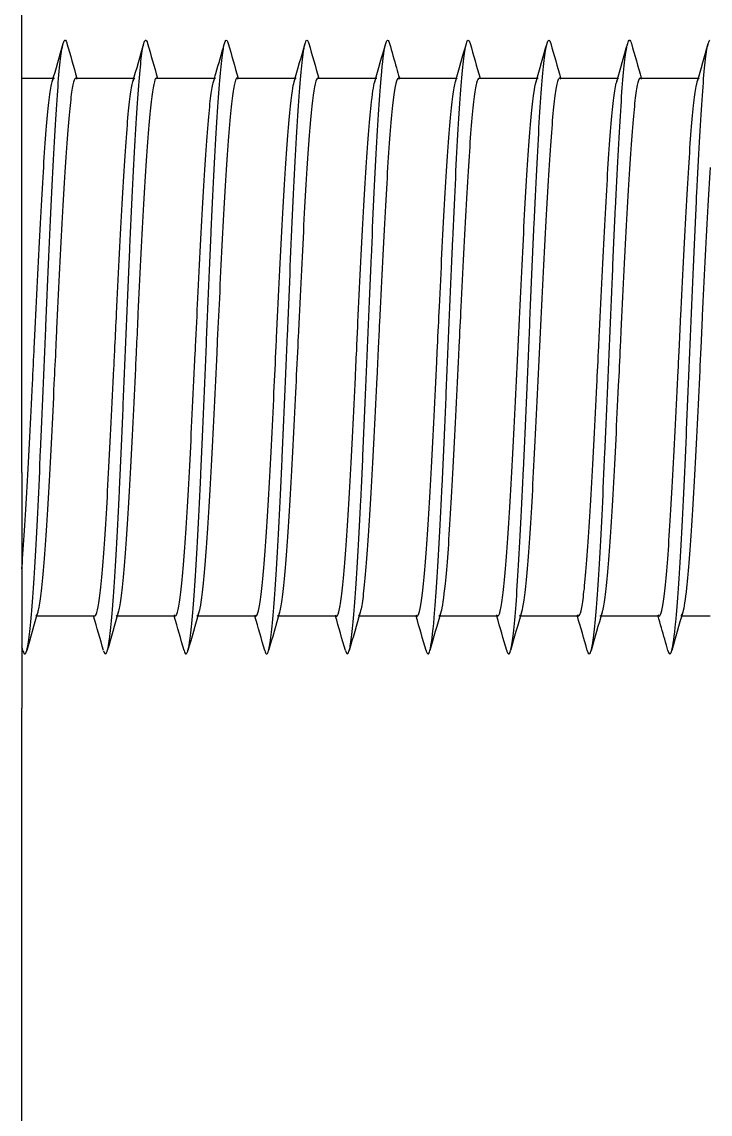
# Model space of a CAD drawing. Header units: millimetres. Extents: x 181 to 381, y 0 to 208.
# Drawn here: x 205.055 to 207.12, y 179.691 to 182.964 of the extents above; entities that cross this region are included whole.
import ezdxf

# ---------------------------------------------------------------- set-up
doc = ezdxf.new("R2010")
doc.units = ezdxf.units.MM
doc.layers.add('Make2D$可见线$曲线', color=7, linetype='Continuous', true_color=0x000000)

msp = doc.modelspace()

# ---------------------------------------------------------------- linework, layer by layer
at = {"layer": 'Make2D$可见线$曲线', "color": 18, "lineweight": -3, "true_color": 0x000000}
for points, degree in [([(205.0553, 181.6142), (205.0553, 183.0906), (205.0553, 184.5671)], 2), ([(205.1465, 182.7849), (205.1575, 182.8231), (205.1685, 182.8615), (205.1795, 182.8998)], 3), ([(205.1906, 182.8998), (205.2005, 182.8651), (205.2104, 182.8305), (205.2204, 182.7959)], 3), ([(205.3883, 182.7849), (205.3993, 182.8232), (205.4103, 182.8615), (205.4213, 182.8998)], 3), ([(205.4324, 182.8998), (205.4423, 182.8654), (205.4522, 182.8307), (205.4622, 182.7959)], 3), ([(205.6742, 182.8998), (205.6841, 182.8652), (205.694, 182.8306), (205.704, 182.796)], 3), ([(205.8719, 182.7848), (205.8829, 182.8231), (205.8939, 182.8614), (205.9049, 182.8998)], 3), ([(205.916, 182.8998), (205.9259, 182.8652), (205.9359, 182.8305), (205.9458, 182.7959)], 3), ([(206.1138, 182.7849), (206.1248, 182.8232), (206.1358, 182.8615), (206.1467, 182.8998)], 3), ([(206.3556, 182.7848), (206.3666, 182.8231), (206.3775, 182.8614), (206.3885, 182.8997)], 3), ([(206.3885, 182.8997), (206.3922, 182.9127), (206.3959, 182.9127), (206.3997, 182.8997)], 3), ([(206.3997, 182.8997), (206.4096, 182.8651), (206.4195, 182.8305), (206.4294, 182.7959)], 3), ([(206.5974, 182.7848), (206.6084, 182.8231), (206.6194, 182.8614), (206.6303, 182.8997)], 3), ([(206.6415, 182.8998), (206.6514, 182.8652), (206.6613, 182.8305), (206.6712, 182.7959)], 3), ([(206.8392, 182.7848), (206.8502, 182.8231), (206.8612, 182.8614), (206.8722, 182.8998)], 3), ([(206.8833, 182.8998), (206.8932, 182.8651), (206.9031, 182.8305), (206.9131, 182.7959)], 3), ([(207.081, 182.7848), (207.092, 182.8231), (207.103, 182.8614), (207.114, 182.8998)], 3), ([(207.114, 182.8998), (207.1155, 182.9053), (207.1171, 182.9085), (207.1187, 182.9093)], 3), ([(205.0554, 182.7959), (205.1041, 182.7959), (205.1528, 182.7959)], 2), ([(205.2172, 182.7959), (205.3045, 182.7959), (205.3919, 182.7959)], 2), ([(205.2208, 182.7924), (205.2196, 182.7947), (205.2184, 182.7959), (205.2173, 182.7959)], 3), ([(205.3883, 182.7849), (205.3902, 182.7916), (205.3922, 182.7953), (205.3941, 182.7958)], 3), ([(205.459, 182.7959), (205.5473, 182.7959), (205.6356, 182.7959)], 2), ([(205.4626, 182.7924), (205.4614, 182.7947), (205.4603, 182.7959), (205.4591, 182.7959)], 3), ([(205.6303, 182.7855), (205.6324, 182.7924), (205.6344, 182.7959), (205.6365, 182.7959)], 3), ([(205.7008, 182.7959), (205.7894, 182.7959), (205.8779, 182.7959)], 2), ([(205.9426, 182.7959), (206.0314, 182.7959), (206.1201, 182.7959)], 2), ([(206.188, 182.7924), (206.1869, 182.7947), (206.1857, 182.7959), (206.1845, 182.7959)], 3), ([(206.1845, 182.7959), (206.2718, 182.7959), (206.3592, 182.7959)], 2), ([(206.3556, 182.7848), (206.3574, 182.7911), (206.3592, 182.7948), (206.361, 182.7957)], 3), ([(206.4263, 182.7959), (206.515, 182.7959), (206.6037, 182.7959)], 2), ([(206.6681, 182.7959), (206.7552, 182.7959), (206.8424, 182.7959)], 2), ([(206.9099, 182.7959), (206.9981, 182.7959), (207.0864, 182.7959)], 2), ([(206.9135, 182.7924), (206.9123, 182.7947), (206.9111, 182.7959), (206.91, 182.7959)], 3), ([(207.081, 182.7848), (207.0828, 182.7912), (207.0847, 182.7949), (207.0865, 182.7957)], 3), ([(205.1028, 181.1952), (205.0918, 181.1569), (205.0808, 181.1186), (205.0698, 181.0802)], 3), ([(205.2737, 181.1838), (205.1854, 181.1838), (205.097, 181.1838)], 2), ([(205.1027, 181.1947), (205.1008, 181.1885), (205.099, 181.185), (205.0972, 181.1841)], 3), ([(205.3002, 181.0802), (205.2903, 181.1148), (205.2804, 181.1493), (205.2705, 181.1838)], 3), ([(205.3446, 181.1952), (205.3336, 181.1569), (205.3226, 181.1186), (205.3116, 181.0803)], 3), ([(205.5156, 181.1838), (205.4268, 181.1838), (205.3381, 181.1838)], 2), ([(205.542, 181.0803), (205.5321, 181.1148), (205.5222, 181.1493), (205.5123, 181.1838)], 3), ([(205.5864, 181.1952), (205.5754, 181.1569), (205.5644, 181.1186), (205.5535, 181.0803)], 3), ([(205.7574, 181.1838), (205.6686, 181.1838), (205.5799, 181.1838)], 2), ([(205.7839, 181.0802), (205.774, 181.1148), (205.7641, 181.1493), (205.7541, 181.1838)], 3), ([(205.8282, 181.1951), (205.8171, 181.1563), (205.8061, 181.118), (205.7953, 181.0802)], 3), ([(205.9992, 181.1838), (205.9105, 181.1838), (205.8217, 181.1838)], 2), ([(205.8282, 181.1951), (205.8261, 181.1877), (205.824, 181.1839), (205.8218, 181.1838)], 3), ([(205.9955, 181.1875), (205.9967, 181.185), (205.998, 181.1838), (205.9992, 181.1838)], 3), ([(206.0256, 181.0803), (206.0156, 181.1151), (206.0058, 181.1496), (205.9959, 181.1838)], 3), ([(206.0701, 181.1953), (206.0591, 181.157), (206.0481, 181.1187), (206.0371, 181.0804)], 3), ([(206.0699, 181.1947), (206.0681, 181.1885), (206.0663, 181.185), (206.0645, 181.1841)], 3), ([(206.241, 181.1838), (206.1529, 181.1838), (206.0648, 181.1838)], 2), ([(206.2374, 181.1874), (206.2386, 181.185), (206.2398, 181.1838), (206.241, 181.1838)], 3), ([(206.2675, 181.0803), (206.2576, 181.1148), (206.2477, 181.1493), (206.2378, 181.1838)], 3), ([(206.3118, 181.1951), (206.3008, 181.1568), (206.2899, 181.1185), (206.2789, 181.0802)], 3), ([(206.4828, 181.1838), (206.3941, 181.1838), (206.3054, 181.1838)], 2), ([(206.5093, 181.0802), (206.4994, 181.1147), (206.4895, 181.1493), (206.4796, 181.1838)], 3), ([(206.5537, 181.1952), (206.5427, 181.1569), (206.5317, 181.1186), (206.5207, 181.0803)], 3), ([(206.7246, 181.1838), (206.6364, 181.1838), (206.5482, 181.1838)], 2), ([(206.721, 181.1874), (206.7222, 181.185), (206.7234, 181.1838), (206.7246, 181.1838)], 3), ([(206.7511, 181.0804), (206.7412, 181.1149), (206.7313, 181.1494), (206.7214, 181.1838)], 3), ([(206.7955, 181.1953), (206.7845, 181.157), (206.7735, 181.1187), (206.7626, 181.0803)], 3), ([(206.9664, 181.1838), (206.8777, 181.1838), (206.789, 181.1838)], 2), ([(206.7954, 181.1948), (206.7933, 181.1876), (206.7912, 181.1839), (206.7891, 181.1838)], 3), ([(206.9628, 181.1874), (206.964, 181.185), (206.9652, 181.1838), (206.9664, 181.1838)], 3), ([(207.0374, 181.1954), (207.0263, 181.157), (207.0153, 181.1186), (207.0043, 181.0802)], 3), ([(207.1196, 181.1838), (207.0759, 181.1838), (207.0321, 181.1838)], 2), ([(205.0584, 181.0803), (205.0573, 181.0839), (205.0563, 181.0876), (205.0553, 181.0912)], 3), ([(206.0256, 181.0803), (206.0295, 181.0669), (206.0333, 181.067), (206.0371, 181.0804)], 3), ([(206.7511, 181.0804), (206.7549, 181.067), (206.7587, 181.067), (206.7626, 181.0803)], 3), ([(205.0553, 159.5443), (205.0553, 170.226), (205.0553, 180.9077)], 2)]:
    msp.add_open_spline(points, degree=degree, dxfattribs=at)
for points, knots in [([(205.0698, 181.0802), (205.0706, 181.0829), (205.074, 181.0971), (205.08, 181.141), (205.088, 181.234), (205.0985, 181.3999), (205.1091, 181.619), (205.1196, 181.8635), (205.1301, 182.116), (205.1405, 182.3623), (205.151, 182.5734), (205.1588, 182.7071), (205.1667, 182.8113), (205.1735, 182.8725), (205.1778, 182.894), (205.1795, 182.8998)], [39.459895, 39.459895, 39.459895, 39.459895, 39.519146, 39.723908, 39.928669, 40.133432, 40.542958, 40.747719, 40.952481, 41.362007, 41.566769, 41.771531, 41.976293, 42.181057, 42.31158, 42.31158, 42.31158, 42.31158]), ([(205.1795, 182.8998), (205.1804, 182.9031), (205.184, 182.9124), (205.1877, 182.9095), (205.1904, 182.9003), (205.1906, 182.8998)], [42.3115798, 42.3115798, 42.3115798, 42.3115798, 42.3858195, 42.5905812, 42.6027796, 42.6027796, 42.6027796, 42.6027796]), ([(205.3116, 181.0803), (205.3132, 181.0855), (205.3173, 181.1057), (205.3241, 181.1636), (205.332, 181.2658), (205.3399, 181.3982), (205.3478, 181.5555), (205.3557, 181.7307), (205.3636, 181.9161), (205.3715, 182.1053), (205.382, 182.3514), (205.3924, 182.5715), (205.4029, 182.7396), (205.4107, 182.8343), (205.4168, 182.8812), (205.4203, 182.8966), (205.4213, 182.8998)], [45.750182, 45.750182, 45.750182, 45.750182, 45.86678, 46.071543, 46.276305, 46.481066, 46.685829, 46.890592, 47.095355, 47.300117, 47.504878, 47.914405, 48.119167, 48.323928, 48.528691, 48.60163, 48.60163, 48.60163, 48.60163]), ([(205.4213, 182.8998), (205.4229, 182.9056), (205.4266, 182.9128), (205.4304, 182.9069), (205.4324, 182.8998)], [48.6016302, 48.6016302, 48.6016302, 48.6016302, 48.7334539, 48.8934515, 48.8934515, 48.8934515, 48.8934515]), ([(205.5535, 181.0803), (205.5557, 181.0881), (205.5606, 181.1151), (205.5681, 181.1891), (205.576, 181.2999), (205.5839, 181.4399), (205.5918, 181.6027), (205.5997, 181.7819), (205.6076, 181.9697), (205.6155, 182.1575), (205.6233, 182.3392), (205.6338, 182.5622), (205.6442, 182.7411), (205.6547, 182.8547), (205.6601, 182.8888), (205.6629, 182.8991), (205.6631, 182.8997)], [52.040698, 52.040698, 52.040698, 52.040698, 52.214414, 52.419177, 52.62394, 52.828702, 53.033464, 53.238226, 53.44299, 53.647752, 53.852514, 54.057276, 54.466802, 54.671564, 54.876325, 54.891683, 54.891683, 54.891683, 54.891683]), ([(205.6301, 182.7848), (205.6325, 182.7932), (205.6349, 182.8016), (205.6374, 182.8101), (205.6455, 182.8384), (205.6541, 182.8682), (205.6631, 182.8997)], [0.1207672, 0.1207672, 0.1207672, 0.1207672, 0.1462755, 0.1462755, 0.1462755, 0.2395705, 0.2395705, 0.2395705, 0.2395705]), ([(205.6631, 182.8997), (205.6655, 182.9082), (205.6692, 182.9128), (205.6729, 182.9043), (205.6742, 182.8998)], [54.8916827, 54.8916827, 54.8916827, 54.8916827, 55.0810877, 55.1834694, 55.1834694, 55.1834694, 55.1834694]), ([(205.7953, 181.0802), (205.7956, 181.0814), (205.7986, 181.0928), (205.8042, 181.1294), (205.8121, 181.2168), (205.8201, 181.3367), (205.828, 181.4833), (205.8359, 181.6515), (205.8438, 181.8337), (205.8543, 182.0854), (205.8647, 182.3343), (205.8752, 182.5492), (205.8857, 182.734), (205.8955, 182.853), (205.9028, 182.8925), (205.9049, 182.8998)], [58.330433, 58.330433, 58.330433, 58.330433, 58.357288, 58.562049, 58.766811, 58.971574, 59.176337, 59.381099, 59.585861, 59.790623, 60.200149, 60.404911, 60.609673, 61.019199, 61.182049, 61.182049, 61.182049, 61.182049]), ([(205.9049, 182.8998), (205.9054, 182.9016), (205.9086, 182.911), (205.9123, 182.9112), (205.9154, 182.9018), (205.916, 182.8998)], [61.1820492, 61.1820492, 61.1820492, 61.1820492, 61.2239612, 61.4287227, 61.4735242, 61.4735242, 61.4735242, 61.4735242]), ([(206.0371, 181.0804), (206.0382, 181.0841), (206.0419, 181.1007), (206.0483, 181.1504), (206.0562, 181.2474), (206.0641, 181.3751), (206.072, 181.5289), (206.0799, 181.7012), (206.0878, 181.8861), (206.0956, 182.0752), (206.1061, 182.3228), (206.1166, 182.5475), (206.127, 182.7211), (206.1362, 182.8389), (206.1428, 182.886), (206.1467, 182.8998)], [64.621842, 64.621842, 64.621842, 64.621842, 64.704922, 64.909685, 65.114446, 65.319208, 65.523971, 65.728735, 65.933497, 66.138258, 66.343021, 66.752547, 66.957308, 67.16207, 67.472886, 67.472886, 67.472886, 67.472886]), ([(206.1467, 182.8998), (206.148, 182.9042), (206.1517, 182.9128), (206.1554, 182.9083), (206.1578, 182.8998)], [67.4728856, 67.4728856, 67.4728856, 67.4728856, 67.5715963, 67.7639447, 67.7639447, 67.7639447, 67.7639447]), ([(206.1578, 182.8998), (206.1648, 182.8756), (206.1718, 182.8511), (206.1789, 182.8262), (206.1818, 182.8162), (206.1847, 182.8062), (206.1875, 182.7962)], [0, 0, 0, 0, 0.0765056, 0.0765056, 0.0765056, 0.1079249, 0.1079249, 0.1079249, 0.1079249]), ([(206.2789, 181.0802), (206.2834, 181.0958), (206.2905, 181.1497), (206.3002, 181.2801), (206.3081, 181.4159), (206.316, 181.5753), (206.3239, 181.7525), (206.3318, 181.9388), (206.3397, 182.1278), (206.3475, 182.311), (206.358, 182.5375), (206.3684, 182.7226), (206.3789, 182.8433), (206.3847, 182.8845), (206.3879, 182.8976), (206.3885, 182.8997)], [70.910631, 70.910631, 70.910631, 70.910631, 71.25732, 71.462082, 71.666844, 71.871606, 72.076369, 72.281132, 72.485894, 72.690655, 72.895418, 73.304944, 73.509705, 73.714467, 73.762297, 73.762297, 73.762297, 73.762297]), ([(206.5207, 181.0803), (206.5233, 181.0892), (206.5311, 181.1347), (206.5416, 181.2679), (206.5521, 181.4583), (206.5601, 181.6236), (206.5679, 181.8037), (206.5758, 181.9923), (206.5837, 182.1799), (206.5915, 182.3602), (206.5994, 182.5248), (206.6098, 182.7149), (206.6202, 182.8464), (206.6278, 182.891), (206.6303, 182.8997)], [77.201657, 77.201657, 77.201657, 77.201657, 77.400191, 77.809717, 78.014479, 78.219241, 78.424003, 78.628766, 78.833529, 79.038291, 79.243053, 79.447815, 79.857341, 80.052914, 80.052914, 80.052914, 80.052914]), ([(206.6303, 182.8997), (206.6304, 182.9001), (206.6332, 182.9094), (206.6369, 182.9125), (206.6405, 182.9033), (206.6415, 182.8998)], [80.0529145, 80.0529145, 80.0529145, 80.0529145, 80.0621027, 80.2668645, 80.3440886, 80.3440886, 80.3440886, 80.3440886]), ([(206.7626, 181.0803), (206.7632, 181.0826), (206.7665, 181.0961), (206.7724, 181.1381), (206.783, 181.26), (206.7936, 181.4461), (206.8041, 181.6727), (206.812, 181.8562), (206.8198, 182.0449), (206.8277, 182.2319), (206.8355, 182.408), (206.8434, 182.5672), (206.8512, 182.7022), (206.8591, 182.8078), (206.866, 182.8712), (206.8704, 182.8936), (206.8722, 182.8998)], [83.492538, 83.492538, 83.492538, 83.492538, 83.543065, 83.747826, 83.952588, 84.362114, 84.566877, 84.771638, 84.9764, 85.181163, 85.385926, 85.590688, 85.79545, 86.000212, 86.204976, 86.343467, 86.343467, 86.343467, 86.343467]), ([(206.8722, 182.8998), (206.873, 182.9027), (206.8764, 182.912), (206.8802, 182.91), (206.883, 182.9007), (206.8833, 182.8998)], [86.3434673, 86.3434673, 86.3434673, 86.3434673, 86.4097383, 86.6144999, 86.6352423, 86.6352423, 86.6352423, 86.6352423]), ([(207.0043, 181.0802), (207.0084, 181.0943), (207.0151, 181.1424), (207.0244, 181.2612), (207.0349, 181.436), (207.0455, 181.6614), (207.056, 181.9086), (207.0639, 182.0979), (207.0717, 182.2822), (207.0796, 182.455), (207.0874, 182.6076), (207.0952, 182.735), (207.103, 182.8311), (207.1093, 182.88), (207.1129, 182.8962), (207.114, 182.8998)], [89.781508, 89.781508, 89.781508, 89.781508, 90.095462, 90.300224, 90.504985, 90.914511, 91.119274, 91.324035, 91.528797, 91.73356, 91.938324, 92.143086, 92.347847, 92.55261, 92.633416, 92.633416, 92.633416, 92.633416]), ([(205.0553, 181.3257), (205.0554, 181.3278), (205.0556, 181.3298), (205.0558, 181.3319), (205.0584, 181.3637), (205.061, 181.4), (205.0637, 181.4403), (205.069, 181.521), (205.0742, 181.6163), (205.0795, 181.7202), (205.0821, 181.772), (205.0847, 181.8255), (205.0874, 181.88), (205.0892, 181.917), (205.0909, 181.9544), (205.0927, 181.9918), (205.0936, 182.0095), (205.0944, 182.0271), (205.0952, 182.0447), (205.1005, 182.1547), (205.1057, 182.262), (205.111, 182.36), (205.1136, 182.4088), (205.1162, 182.455), (205.1188, 182.4977), (205.1214, 182.5404), (205.124, 182.5794), (205.1266, 182.6142), (205.1293, 182.649), (205.1319, 182.6794), (205.1345, 182.7048), (205.1371, 182.7301), (205.1397, 182.7505), (205.1423, 182.7654), (205.1437, 182.7735), (205.1451, 182.78), (205.1465, 182.7849)], [3.756249, 3.756249, 3.756249, 3.756249, 3.769832, 3.769832, 3.769832, 3.975069, 3.975069, 3.975069, 4.387534, 4.387534, 4.387534, 4.592452, 4.592452, 4.592452, 4.731925, 4.731925, 4.731925, 4.797589, 4.797589, 4.797589, 5.209932, 5.209932, 5.209932, 5.415106, 5.415106, 5.415106, 5.620113, 5.620113, 5.620113, 5.825303, 5.825303, 5.825303, 6.030122, 6.030122, 6.030122, 6.140461, 6.140461, 6.140461, 6.140461]), ([(205.2172, 182.7959), (205.2163, 182.7959), (205.2154, 182.7952), (205.2145, 182.7939), (205.2119, 182.79), (205.2093, 182.7804), (205.2066, 182.7654), (205.204, 182.7505), (205.2014, 182.7301), (205.1988, 182.7048), (205.1962, 182.6794), (205.1936, 182.649), (205.191, 182.6142), (205.1884, 182.5794), (205.1858, 182.5404), (205.1832, 182.4977), (205.1805, 182.455), (205.1779, 182.4088), (205.1753, 182.36), (205.1701, 182.262), (205.1649, 182.1547), (205.1596, 182.0447), (205.1588, 182.0271), (205.1579, 182.0095), (205.1571, 181.9918), (205.1553, 181.9544), (205.1535, 181.917), (205.1517, 181.88), (205.1491, 181.8255), (205.1465, 181.772), (205.1438, 181.7202), (205.1386, 181.6163), (205.1333, 181.521), (205.1281, 181.4403), (205.1254, 181.4), (205.1228, 181.3637), (205.1201, 181.3319), (205.1175, 181.3002), (205.1149, 181.2731), (205.1122, 181.2511), (205.1096, 181.2291), (205.1069, 181.2123), (205.1043, 181.201), (205.1038, 181.1989), (205.1033, 181.1969), (205.1028, 181.1952)], [0.002432, 0.002432, 0.002432, 0.002432, 0.073811, 0.073811, 0.073811, 0.279051, 0.279051, 0.279051, 0.48387, 0.48387, 0.48387, 0.689061, 0.689061, 0.689061, 0.894068, 0.894068, 0.894068, 1.099241, 1.099241, 1.099241, 1.511584, 1.511584, 1.511584, 1.577249, 1.577249, 1.577249, 1.716722, 1.716722, 1.716722, 1.921639, 1.921639, 1.921639, 2.334103, 2.334103, 2.334103, 2.539342, 2.539342, 2.539342, 2.744517, 2.744517, 2.744517, 2.949672, 2.949672, 2.949672, 2.988633, 2.988633, 2.988633, 2.988633]), ([(205.1465, 182.7849), (205.1477, 182.7891), (205.1489, 182.7921), (205.1501, 182.7939), (205.151, 182.7952), (205.1519, 182.7959), (205.1528, 182.7959)], [6.1404608, 6.1404608, 6.1404608, 6.1404608, 6.2353629, 6.2353629, 6.2353629, 6.3067418, 6.3067418, 6.3067418, 6.3067418]), ([(205.2738, 181.1838), (205.2746, 181.1839), (205.2753, 181.1843), (205.276, 181.1853), (205.2787, 181.1885), (205.2813, 181.1974), (205.284, 181.2118), (205.2866, 181.2262), (205.2892, 181.2459), (205.2919, 181.2707), (205.2945, 181.2955), (205.2972, 181.3253), (205.2998, 181.3596), (205.3024, 181.3939), (205.3051, 181.4326), (205.3077, 181.4749), (205.3104, 181.5172), (205.313, 181.5631), (205.3156, 181.6117), (205.3183, 181.6603), (205.3209, 181.7114), (205.3235, 181.7642), (205.3261, 181.8169), (205.3288, 181.8711), (205.3314, 181.9258), (205.3324, 181.9478), (205.3335, 181.9698), (205.3345, 181.9918), (205.3361, 182.0248), (205.3377, 182.0577), (205.3393, 182.0904), (205.3419, 182.145), (205.3445, 182.1988), (205.3471, 182.2509), (205.3524, 182.3553), (205.3576, 182.4512), (205.3628, 182.5327), (205.3654, 182.5734), (205.368, 182.6101), (205.3707, 182.6424), (205.3733, 182.6747), (205.3759, 182.7023), (205.3785, 182.7249), (205.3811, 182.7475), (205.3837, 182.7649), (205.3863, 182.7768), (205.387, 182.7798), (205.3876, 182.7825), (205.3883, 182.7849)], [3.154673, 3.154673, 3.154673, 3.154673, 3.211827, 3.211827, 3.211827, 3.417136, 3.417136, 3.417136, 3.622048, 3.622048, 3.622048, 3.827203, 3.827203, 3.827203, 4.032378, 4.032378, 4.032378, 4.23775, 4.23775, 4.23775, 4.442914, 4.442914, 4.442914, 4.647656, 4.647656, 4.647656, 4.729784, 4.729784, 4.729784, 4.852597, 4.852597, 4.852597, 5.057982, 5.057982, 5.057982, 5.470312, 5.470312, 5.470312, 5.675485, 5.675485, 5.675485, 5.880492, 5.880492, 5.880492, 6.085682, 6.085682, 6.085682, 6.138332, 6.138332, 6.138332, 6.138332]), ([(205.4585, 182.7958), (205.4559, 182.7951), (205.4533, 182.7887), (205.4507, 182.7768), (205.448, 182.7649), (205.4454, 182.7475), (205.4428, 182.7249), (205.4402, 182.7023), (205.4376, 182.6747), (205.435, 182.6424), (205.4324, 182.6101), (205.4298, 182.5734), (205.4272, 182.5327), (205.4219, 182.4512), (205.4167, 182.3553), (205.4115, 182.2509), (205.4089, 182.1988), (205.4062, 182.145), (205.4036, 182.0904), (205.402, 182.0577), (205.4005, 182.0248), (205.3989, 181.9918), (205.3978, 181.9698), (205.3968, 181.9478), (205.3957, 181.9258), (205.3931, 181.8711), (205.3905, 181.8169), (205.3879, 181.7642), (205.3852, 181.7114), (205.3826, 181.6603), (205.38, 181.6117), (205.3773, 181.5631), (205.3747, 181.5172), (205.3721, 181.4749), (205.3694, 181.4326), (205.3668, 181.3939), (205.3642, 181.3596), (205.3615, 181.3253), (205.3589, 181.2955), (205.3562, 181.2707), (205.3536, 181.2459), (205.351, 181.2262), (205.3483, 181.2118), (205.3471, 181.2051), (205.3458, 181.1995), (205.3446, 181.1952)], [0.01658, 0.01658, 0.01658, 0.01658, 0.221399, 0.221399, 0.221399, 0.42659, 0.42659, 0.42659, 0.631597, 0.631597, 0.631597, 0.836769, 0.836769, 0.836769, 1.249099, 1.249099, 1.249099, 1.454485, 1.454485, 1.454485, 1.577298, 1.577298, 1.577298, 1.659426, 1.659426, 1.659426, 1.864168, 1.864168, 1.864168, 2.069332, 2.069332, 2.069332, 2.274704, 2.274704, 2.274704, 2.479879, 2.479879, 2.479879, 2.685034, 2.685034, 2.685034, 2.889946, 2.889946, 2.889946, 2.986367, 2.986367, 2.986367, 2.986367]), ([(205.5157, 181.1838), (205.5171, 181.1839), (205.5186, 181.1857), (205.5201, 181.1893), (205.5227, 181.1957), (205.5254, 181.2077), (205.528, 181.2251), (205.5306, 181.2425), (205.5333, 181.2652), (205.5359, 181.2928), (205.5386, 181.3204), (205.5412, 181.3528), (205.5438, 181.3894), (205.5465, 181.4261), (205.5491, 181.4669), (205.5517, 181.5112), (205.5544, 181.5554), (205.557, 181.6029), (205.5596, 181.6529), (205.5623, 181.7029), (205.5649, 181.7552), (205.5675, 181.8089), (205.5702, 181.8625), (205.5728, 181.9172), (205.5754, 181.9722), (205.5757, 181.9787), (205.576, 181.9853), (205.5763, 181.9918), (205.5787, 182.0402), (205.581, 182.0884), (205.5833, 182.1359), (205.5859, 182.1901), (205.5885, 182.243), (205.5911, 182.294), (205.5937, 182.345), (205.5964, 182.3937), (205.599, 182.4394), (205.6042, 182.5309), (205.6094, 182.6089), (205.6146, 182.6684), (205.6173, 182.6981), (205.6199, 182.723), (205.6225, 182.7427), (205.625, 182.7618), (205.6276, 182.776), (205.6301, 182.7848)], [3.154561, 3.154561, 3.154561, 3.154561, 3.26919, 3.26919, 3.26919, 3.474222, 3.474222, 3.474222, 3.679531, 3.679531, 3.679531, 3.884443, 3.884443, 3.884443, 4.089598, 4.089598, 4.089598, 4.294773, 4.294773, 4.294773, 4.500145, 4.500145, 4.500145, 4.705309, 4.705309, 4.705309, 4.729705, 4.729705, 4.729705, 4.909939, 4.909939, 4.909939, 5.115138, 5.115138, 5.115138, 5.320522, 5.320522, 5.320522, 5.732853, 5.732853, 5.732853, 5.938025, 5.938025, 5.938025, 6.138124, 6.138124, 6.138124, 6.138124]), ([(205.7008, 182.7959), (205.6988, 182.7959), (205.6967, 182.7924), (205.6947, 182.7855), (205.6921, 182.7767), (205.6894, 182.7623), (205.6868, 182.7427), (205.6842, 182.723), (205.6816, 182.6981), (205.679, 182.6684), (205.6738, 182.6089), (205.6686, 182.5309), (205.6633, 182.4394), (205.6607, 182.3937), (205.6581, 182.345), (205.6555, 182.294), (205.6529, 182.243), (205.6502, 182.1901), (205.6476, 182.1359), (205.6453, 182.0884), (205.643, 182.0402), (205.6407, 181.9918), (205.6404, 181.9853), (205.6401, 181.9787), (205.6398, 181.9722), (205.6371, 181.9172), (205.6345, 181.8625), (205.6319, 181.8089), (205.6293, 181.7552), (205.6266, 181.7029), (205.624, 181.6529), (205.6214, 181.6029), (205.6187, 181.5554), (205.6161, 181.5112), (205.6135, 181.4669), (205.6108, 181.4261), (205.6082, 181.3894), (205.6056, 181.3528), (205.6029, 181.3204), (205.6003, 181.2928), (205.5976, 181.2652), (205.595, 181.2425), (205.5924, 181.2251), (205.5904, 181.2121), (205.5884, 181.2021), (205.5864, 181.1952)], [0.002433, 0.002433, 0.002433, 0.002433, 0.163963, 0.163963, 0.163963, 0.36897, 0.36897, 0.36897, 0.574142, 0.574142, 0.574142, 0.986472, 0.986472, 0.986472, 1.191858, 1.191858, 1.191858, 1.397056, 1.397056, 1.397056, 1.57729, 1.57729, 1.57729, 1.601686, 1.601686, 1.601686, 1.80685, 1.80685, 1.80685, 2.012222, 2.012222, 2.012222, 2.217397, 2.217397, 2.217397, 2.422552, 2.422552, 2.422552, 2.627464, 2.627464, 2.627464, 2.832773, 2.832773, 2.832773, 2.986389, 2.986389, 2.986389, 2.986389]), ([(205.7044, 182.7924), (205.7038, 182.7937), (205.7031, 182.7946), (205.7025, 182.7952), (205.702, 182.7956), (205.7014, 182.7959), (205.7009, 182.7959)], [6.21803427, 6.21803427, 6.21803427, 6.21803427, 6.26804965, 6.26804965, 6.26804965, 6.30910587, 6.30910587, 6.30910587, 6.30910587]), ([(205.7575, 181.1838), (205.7597, 181.1839), (205.7619, 181.188), (205.7641, 181.196), (205.7668, 181.2055), (205.7694, 181.2206), (205.772, 181.2409), (205.7747, 181.2613), (205.7773, 181.2868), (205.7799, 181.317), (205.7826, 181.3473), (205.7852, 181.3823), (205.7879, 181.4213), (205.7905, 181.4602), (205.7931, 181.5031), (205.7958, 181.5491), (205.7984, 181.5951), (205.801, 181.6441), (205.8037, 181.6953), (205.8063, 181.7465), (205.8089, 181.7997), (205.8115, 181.8539), (205.8137, 181.8995), (205.8159, 181.9456), (205.8182, 181.9918), (205.8186, 182.0006), (205.819, 182.0094), (205.8194, 182.0182), (205.8247, 182.1285), (205.8299, 182.2367), (205.8351, 182.3363), (205.8377, 182.3859), (205.8404, 182.433), (205.843, 182.4768), (205.8456, 182.5207), (205.8482, 182.561), (205.8508, 182.5973), (205.8561, 182.6698), (205.8613, 182.7244), (205.8665, 182.7579), (205.8683, 182.7695), (205.8701, 182.7785), (205.8719, 182.7848)], [3.154542, 3.154542, 3.154542, 3.154542, 3.326593, 3.326593, 3.326593, 3.531775, 3.531775, 3.531775, 3.736806, 3.736806, 3.736806, 3.942116, 3.942116, 3.942116, 4.147028, 4.147028, 4.147028, 4.352182, 4.352182, 4.352182, 4.557358, 4.557358, 4.557358, 4.729688, 4.729688, 4.729688, 4.762451, 4.762451, 4.762451, 5.174916, 5.174916, 5.174916, 5.379834, 5.379834, 5.379834, 5.585205, 5.585205, 5.585205, 5.997547, 5.997547, 5.997547, 6.140318, 6.140318, 6.140318, 6.140318]), ([(205.9426, 182.7959), (205.9413, 182.7959), (205.94, 182.7945), (205.9387, 182.7916), (205.9361, 182.7859), (205.9335, 182.7746), (205.9308, 182.7579), (205.9256, 182.7244), (205.9204, 182.6698), (205.9152, 182.5973), (205.9126, 182.561), (205.91, 182.5207), (205.9073, 182.4768), (205.9047, 182.433), (205.9021, 182.3859), (205.8995, 182.3363), (205.8942, 182.2367), (205.889, 182.1285), (205.8838, 182.0182), (205.8834, 182.0094), (205.8829, 182.0006), (205.8825, 181.9918), (205.8803, 181.9456), (205.8781, 181.8995), (205.8759, 181.8539), (205.8733, 181.7997), (205.8706, 181.7465), (205.868, 181.6953), (205.8654, 181.6441), (205.8627, 181.5951), (205.8601, 181.5491), (205.8575, 181.5031), (205.8549, 181.4602), (205.8522, 181.4213), (205.8496, 181.3823), (205.8469, 181.3473), (205.8443, 181.317), (205.8417, 181.2868), (205.839, 181.2613), (205.8364, 181.2409), (205.8337, 181.2206), (205.8311, 181.2055), (205.8285, 181.196)], [0.002432, 0.002432, 0.002432, 0.002432, 0.106384, 0.106384, 0.106384, 0.311558, 0.311558, 0.311558, 0.723901, 0.723901, 0.723901, 0.929272, 0.929272, 0.929272, 1.134189, 1.134189, 1.134189, 1.546653, 1.546653, 1.546653, 1.579417, 1.579417, 1.579417, 1.751748, 1.751748, 1.751748, 1.956923, 1.956923, 1.956923, 2.162078, 2.162078, 2.162078, 2.36699, 2.36699, 2.36699, 2.572299, 2.572299, 2.572299, 2.777331, 2.777331, 2.777331, 2.982513, 2.982513, 2.982513, 2.982513]), ([(205.8719, 182.7848), (205.8727, 182.7876), (205.8735, 182.7899), (205.8743, 182.7916), (205.8756, 182.7945), (205.877, 182.7959), (205.8783, 182.7959)], [6.1403175, 6.1403175, 6.1403175, 6.1403175, 6.2027213, 6.2027213, 6.2027213, 6.3066732, 6.3066732, 6.3066732, 6.3066732]), ([(205.9993, 181.1838), (206.0023, 181.184), (206.0052, 181.1912), (206.0081, 181.2053), (206.0108, 181.2179), (206.0134, 181.236), (206.0161, 181.2592), (206.0187, 181.2824), (206.0213, 181.3107), (206.024, 181.3436), (206.0266, 181.3764), (206.0292, 181.4137), (206.0319, 181.4548), (206.0345, 181.496), (206.0372, 181.5408), (206.0398, 181.5885), (206.0424, 181.6362), (206.045, 181.6865), (206.0477, 181.7387), (206.0503, 181.791), (206.0529, 181.8449), (206.0556, 181.8996), (206.057, 181.9302), (206.0585, 181.961), (206.06, 181.9918), (206.0611, 182.016), (206.0623, 182.0401), (206.0634, 182.0642), (206.0661, 182.119), (206.0687, 182.1731), (206.0713, 182.2257), (206.0766, 182.3312), (206.0818, 182.429), (206.087, 182.5129), (206.0896, 182.5547), (206.0922, 182.5928), (206.0948, 182.6265), (206.0975, 182.6602), (206.1001, 182.6895), (206.1027, 182.7137), (206.1064, 182.7481), (206.1101, 182.7721), (206.1138, 182.7849)], [3.152416, 3.152416, 3.152416, 3.152416, 3.382276, 3.382276, 3.382276, 3.587208, 3.587208, 3.587208, 3.79239, 3.79239, 3.79239, 3.997422, 3.997422, 3.997422, 4.202731, 4.202731, 4.202731, 4.407643, 4.407643, 4.407643, 4.612798, 4.612798, 4.612798, 4.727701, 4.727701, 4.727701, 4.81771, 4.81771, 4.81771, 5.022947, 5.022947, 5.022947, 5.435412, 5.435412, 5.435412, 5.64033, 5.64033, 5.64033, 5.8457, 5.8457, 5.8457, 6.13826, 6.13826, 6.13826, 6.13826]), ([(206.1845, 182.7959), (206.1839, 182.7959), (206.1833, 182.7956), (206.1827, 182.7951), (206.1774, 182.7899), (206.1723, 182.7622), (206.167, 182.7137), (206.1644, 182.6895), (206.1618, 182.6602), (206.1592, 182.6265), (206.1566, 182.5928), (206.154, 182.5547), (206.1514, 182.5129), (206.1461, 182.429), (206.1409, 182.3312), (206.1357, 182.2257), (206.133, 182.1731), (206.1304, 182.119), (206.1278, 182.0642), (206.1266, 182.0401), (206.1255, 182.016), (206.1243, 181.9918), (206.1229, 181.961), (206.1214, 181.9302), (206.1199, 181.8996), (206.1173, 181.8449), (206.1147, 181.791), (206.112, 181.7387), (206.1094, 181.6865), (206.1068, 181.6362), (206.1042, 181.5885), (206.1015, 181.5408), (206.0989, 181.496), (206.0962, 181.4548), (206.0936, 181.4137), (206.091, 181.3764), (206.0883, 181.3436), (206.0857, 181.3107), (206.0831, 181.2824), (206.0804, 181.2592), (206.0778, 181.236), (206.0752, 181.2179), (206.0725, 181.2053), (206.0717, 181.2015), (206.0709, 181.1981), (206.0701, 181.1953)], [0.002432, 0.002432, 0.002432, 0.002432, 0.049059, 0.049059, 0.049059, 0.461402, 0.461402, 0.461402, 0.666773, 0.666773, 0.666773, 0.87169, 0.87169, 0.87169, 1.284154, 1.284154, 1.284154, 1.489393, 1.489393, 1.489393, 1.579402, 1.579402, 1.579402, 1.694305, 1.694305, 1.694305, 1.899459, 1.899459, 1.899459, 2.104371, 2.104371, 2.104371, 2.309681, 2.309681, 2.309681, 2.514712, 2.514712, 2.514712, 2.719894, 2.719894, 2.719894, 2.924825, 2.924825, 2.924825, 2.987652, 2.987652, 2.987652, 2.987652]), ([(206.1141, 182.7861), (206.1155, 182.7907), (206.1169, 182.7937), (206.1183, 182.7951), (206.1189, 182.7956), (206.1195, 182.7959), (206.1201, 182.7959)], [6.147588, 6.147588, 6.147588, 6.147588, 6.2580433, 6.2580433, 6.2580433, 6.3046702, 6.3046702, 6.3046702, 6.3046702]), ([(206.2411, 181.1838), (206.2421, 181.1839), (206.2432, 181.1848), (206.2443, 181.1867), (206.2496, 181.196), (206.2548, 181.2277), (206.2601, 181.2799), (206.2627, 181.306), (206.2654, 181.3369), (206.268, 181.3722), (206.2707, 181.4075), (206.2733, 181.4471), (206.2759, 181.4903), (206.2785, 181.5334), (206.2812, 181.5799), (206.2838, 181.6291), (206.2865, 181.6783), (206.2891, 181.7299), (206.2917, 181.7831), (206.2943, 181.8363), (206.297, 181.8907), (206.2996, 181.9455), (206.3003, 181.9609), (206.3011, 181.9764), (206.3018, 181.9918), (206.3037, 182.0314), (206.3056, 182.0708), (206.3075, 182.1099), (206.3101, 182.1643), (206.3127, 182.2178), (206.3153, 182.2694), (206.3179, 182.321), (206.3205, 182.3705), (206.3232, 182.4172), (206.3284, 182.5107), (206.3336, 182.5913), (206.3388, 182.6538), (206.3414, 182.685), (206.3441, 182.7114), (206.3467, 182.7327), (206.3493, 182.7541), (206.3519, 182.7702), (206.3545, 182.7808), (206.3548, 182.7823), (206.3552, 182.7836), (206.3556, 182.7848)], [3.152459, 3.152459, 3.152459, 3.152459, 3.234328, 3.234328, 3.234328, 3.646797, 3.646797, 3.646797, 3.851729, 3.851729, 3.851729, 4.056911, 4.056911, 4.056911, 4.261943, 4.261943, 4.261943, 4.467252, 4.467252, 4.467252, 4.672164, 4.672164, 4.672164, 4.729713, 4.729713, 4.729713, 4.877103, 4.877103, 4.877103, 5.082278, 5.082278, 5.082278, 5.287516, 5.287516, 5.287516, 5.69998, 5.69998, 5.69998, 5.904898, 5.904898, 5.904898, 6.110269, 6.110269, 6.110269, 6.137932, 6.137932, 6.137932, 6.137932]), ([(206.4263, 182.7959), (206.4238, 182.7959), (206.4213, 182.7909), (206.4189, 182.7808), (206.4162, 182.7702), (206.4136, 182.7541), (206.411, 182.7327), (206.4084, 182.7114), (206.4058, 182.685), (206.4032, 182.6538), (206.398, 182.5913), (206.3928, 182.5107), (206.3875, 182.4172), (206.3849, 182.3705), (206.3823, 182.321), (206.3797, 182.2694), (206.377, 182.2178), (206.3744, 182.1643), (206.3718, 182.1099), (206.3699, 182.0708), (206.368, 182.0314), (206.3661, 181.9918), (206.3654, 181.9764), (206.3647, 181.9609), (206.3639, 181.9455), (206.3613, 181.8907), (206.3587, 181.8363), (206.3561, 181.7831), (206.3534, 181.7299), (206.3508, 181.6783), (206.3482, 181.6291), (206.3455, 181.5799), (206.3429, 181.5334), (206.3403, 181.4903), (206.3376, 181.4471), (206.335, 181.4075), (206.3324, 181.3722), (206.3297, 181.3369), (206.3271, 181.306), (206.3245, 181.2799), (206.3202, 181.2383), (206.316, 181.2097), (206.3118, 181.1951)], [0.002434, 0.002434, 0.002434, 0.002434, 0.196759, 0.196759, 0.196759, 0.40213, 0.40213, 0.40213, 0.607047, 0.607047, 0.607047, 1.019512, 1.019512, 1.019512, 1.22475, 1.22475, 1.22475, 1.429925, 1.429925, 1.429925, 1.577315, 1.577315, 1.577315, 1.634864, 1.634864, 1.634864, 1.839776, 1.839776, 1.839776, 2.045085, 2.045085, 2.045085, 2.250117, 2.250117, 2.250117, 2.455299, 2.455299, 2.455299, 2.66023, 2.66023, 2.66023, 2.989097, 2.989097, 2.989097, 2.989097]), ([(206.4829, 181.1838), (206.4847, 181.1839), (206.4865, 181.1866), (206.4883, 181.1919), (206.4909, 181.1996), (206.4936, 181.2129), (206.4962, 181.2316), (206.5015, 181.269), (206.5068, 181.3273), (206.512, 181.4029), (206.5147, 181.4406), (206.5173, 181.4822), (206.5199, 181.5272), (206.5226, 181.5723), (206.5252, 181.6205), (206.5278, 181.671), (206.5305, 181.7215), (206.5331, 181.7741), (206.5357, 181.8279), (206.5384, 181.8819), (206.541, 181.9368), (206.5436, 181.9918), (206.5462, 182.0468), (206.5488, 182.1016), (206.5515, 182.1553), (206.5541, 182.2092), (206.5567, 182.2617), (206.5593, 182.3121), (206.5619, 182.3626), (206.5646, 182.4106), (206.5672, 182.4555), (206.5698, 182.5004), (206.5724, 182.542), (206.575, 182.5795), (206.5803, 182.6547), (206.5854, 182.7126), (206.5907, 182.7495), (206.5929, 182.7652), (206.5951, 182.777), (206.5974, 182.7848)], [3.154618, 3.154618, 3.154618, 3.154618, 3.29394, 3.29394, 3.29394, 3.499029, 3.499029, 3.499029, 3.911499, 3.911499, 3.911499, 4.116431, 4.116431, 4.116431, 4.321613, 4.321613, 4.321613, 4.526644, 4.526644, 4.526644, 4.731954, 4.731954, 4.731954, 4.936866, 4.936866, 4.936866, 5.14202, 5.14202, 5.14202, 5.347196, 5.347196, 5.347196, 5.552433, 5.552433, 5.552433, 5.964898, 5.964898, 5.964898, 6.14021, 6.14021, 6.14021, 6.14021]), ([(206.6681, 182.7959), (206.6663, 182.7959), (206.6646, 182.7934), (206.6628, 182.7884), (206.6602, 182.7809), (206.6577, 182.7679), (206.655, 182.7495), (206.6498, 182.7126), (206.6446, 182.6547), (206.6394, 182.5795), (206.6368, 182.542), (206.6341, 182.5004), (206.6315, 182.4555), (206.6289, 182.4106), (206.6263, 182.3626), (206.6237, 182.3121), (206.6211, 182.2617), (206.6184, 182.2092), (206.6158, 182.1553), (206.6132, 182.1016), (206.6106, 182.0468), (206.608, 181.9918), (206.6053, 181.9368), (206.6027, 181.8819), (206.6001, 181.8279), (206.5975, 181.7741), (206.5948, 181.7215), (206.5922, 181.671), (206.5896, 181.6205), (206.5869, 181.5723), (206.5843, 181.5272), (206.5817, 181.4822), (206.5791, 181.4406), (206.5764, 181.4029), (206.5711, 181.3273), (206.5659, 181.269), (206.5606, 181.2316), (206.5583, 181.2154), (206.556, 181.2032), (206.5537, 181.1952)], [0.002433, 0.002433, 0.002433, 0.002433, 0.139473, 0.139473, 0.139473, 0.34439, 0.34439, 0.34439, 0.756855, 0.756855, 0.756855, 0.962093, 0.962093, 0.962093, 1.167268, 1.167268, 1.167268, 1.372423, 1.372423, 1.372423, 1.577335, 1.577335, 1.577335, 1.782644, 1.782644, 1.782644, 1.987676, 1.987676, 1.987676, 2.192858, 2.192858, 2.192858, 2.397789, 2.397789, 2.397789, 2.810258, 2.810258, 2.810258, 2.988661, 2.988661, 2.988661, 2.988661]), ([(206.5974, 182.7848), (206.5977, 182.7861), (206.5981, 182.7873), (206.5985, 182.7884), (206.6002, 182.7934), (206.602, 182.7959), (206.6037, 182.7959)], [6.14021, 6.14021, 6.14021, 6.14021, 6.1698155, 6.1698155, 6.1698155, 6.306856, 6.306856, 6.306856, 6.306856]), ([(206.6717, 182.7924), (206.6713, 182.7931), (206.671, 182.7936), (206.6707, 182.7941), (206.6698, 182.7953), (206.669, 182.7959), (206.6682, 182.7959)], [6.21597468, 6.21597468, 6.21597468, 6.21597468, 6.24136812, 6.24136812, 6.24136812, 6.30703253, 6.30703253, 6.30703253, 6.30703253]), ([(206.7247, 181.1838), (206.7273, 181.184), (206.7298, 181.1893), (206.7323, 181.1997), (206.735, 181.2106), (206.7376, 181.2269), (206.7402, 181.2485), (206.7429, 181.2701), (206.7455, 181.2968), (206.7482, 181.3282), (206.7535, 181.3912), (206.7587, 181.4721), (206.764, 181.5659), (206.7666, 181.6126), (206.7692, 181.6622), (206.7719, 181.7138), (206.7745, 181.7655), (206.7771, 181.819), (206.7797, 181.8735), (206.7816, 181.9127), (206.7835, 181.9522), (206.7854, 181.9918), (206.7862, 182.0072), (206.7869, 182.0225), (206.7876, 182.0378), (206.7902, 182.0928), (206.7929, 182.1472), (206.7955, 182.2004), (206.7981, 182.2534), (206.8007, 182.3049), (206.8033, 182.3539), (206.806, 182.403), (206.8086, 182.4494), (206.8112, 182.4924), (206.8138, 182.5354), (206.8164, 182.5748), (206.819, 182.6099), (206.8216, 182.6451), (206.8242, 182.6759), (206.8269, 182.7017), (206.8295, 182.7275), (206.8321, 182.7483), (206.8347, 182.7637), (206.8362, 182.7726), (206.8377, 182.7796), (206.8392, 182.7848)], [3.154608, 3.154608, 3.154608, 3.154608, 3.351628, 3.351628, 3.351628, 3.556586, 3.556586, 3.556586, 3.761675, 3.761675, 3.761675, 4.174145, 4.174145, 4.174145, 4.379077, 4.379077, 4.379077, 4.584259, 4.584259, 4.584259, 4.731922, 4.731922, 4.731922, 4.789075, 4.789075, 4.789075, 4.994385, 4.994385, 4.994385, 5.199297, 5.199297, 5.199297, 5.404451, 5.404451, 5.404451, 5.609627, 5.609627, 5.609627, 5.814999, 5.814999, 5.814999, 6.020163, 6.020163, 6.020163, 6.138258, 6.138258, 6.138258, 6.138258]), ([(206.9099, 182.7959), (206.9089, 182.7959), (206.9079, 182.7951), (206.9069, 182.7934), (206.9042, 182.789), (206.9017, 182.7791), (206.899, 182.7637), (206.8964, 182.7483), (206.8938, 182.7275), (206.8912, 182.7017), (206.8886, 182.6759), (206.886, 182.6451), (206.8834, 182.6099), (206.8808, 182.5748), (206.8782, 182.5354), (206.8755, 182.4924), (206.8729, 182.4494), (206.8703, 182.403), (206.8677, 182.3539), (206.8651, 182.3049), (206.8625, 182.2534), (206.8598, 182.2004), (206.8572, 182.1472), (206.8546, 182.0928), (206.852, 182.0378), (206.8512, 182.0225), (206.8505, 182.0072), (206.8498, 181.9918), (206.8479, 181.9522), (206.846, 181.9127), (206.8441, 181.8735), (206.8415, 181.819), (206.8388, 181.7655), (206.8362, 181.7138), (206.8336, 181.6622), (206.831, 181.6126), (206.8283, 181.5659), (206.823, 181.4721), (206.8178, 181.3912), (206.8125, 181.3282), (206.8099, 181.2968), (206.8072, 181.2701), (206.8046, 181.2485), (206.802, 181.2269), (206.7993, 181.2106), (206.7967, 181.1997), (206.7963, 181.1981), (206.7959, 181.1966), (206.7955, 181.1953)], [0.002432, 0.002432, 0.002432, 0.002432, 0.082128, 0.082128, 0.082128, 0.28687, 0.28687, 0.28687, 0.492034, 0.492034, 0.492034, 0.697405, 0.697405, 0.697405, 0.902581, 0.902581, 0.902581, 1.107736, 1.107736, 1.107736, 1.312648, 1.312648, 1.312648, 1.517957, 1.517957, 1.517957, 1.57511, 1.57511, 1.57511, 1.722774, 1.722774, 1.722774, 1.927956, 1.927956, 1.927956, 2.132887, 2.132887, 2.132887, 2.545356, 2.545356, 2.545356, 2.750446, 2.750446, 2.750446, 2.955403, 2.955403, 2.955403, 2.98572, 2.98572, 2.98572, 2.98572]), ([(206.8392, 182.7848), (206.8403, 182.7887), (206.8414, 182.7915), (206.8425, 182.7934), (206.8432, 182.7946), (206.8439, 182.7953), (206.8446, 182.7957)], [6.1382576, 6.1382576, 6.1382576, 6.1382576, 6.2249047, 6.2249047, 6.2249047, 6.28036, 6.28036, 6.28036, 6.28036]), ([(206.9665, 181.1838), (206.9672, 181.1839), (206.9678, 181.1842), (206.9684, 181.1849), (206.9737, 181.1906), (206.979, 181.2188), (206.9843, 181.2679), (206.9869, 181.2923), (206.9896, 181.3217), (206.9922, 181.3556), (206.9948, 181.3896), (206.9974, 181.4278), (207.0001, 181.4699), (207.0054, 181.5541), (207.0106, 181.6521), (207.0159, 181.7578), (207.0185, 181.8104), (207.0211, 181.8645), (207.0238, 181.9193), (207.0249, 181.9434), (207.0261, 181.9676), (207.0272, 181.9918), (207.0287, 182.0226), (207.0302, 182.0533), (207.0316, 182.0839), (207.0343, 182.1385), (207.0369, 182.1923), (207.0395, 182.2444), (207.0421, 182.2967), (207.0447, 182.347), (207.0474, 182.3946), (207.05, 182.4421), (207.0526, 182.4867), (207.0552, 182.5276), (207.0578, 182.5686), (207.0604, 182.6057), (207.063, 182.6384), (207.0656, 182.6711), (207.0682, 182.6991), (207.0709, 182.7221), (207.0735, 182.7451), (207.0761, 182.763), (207.0787, 182.7753), (207.0795, 182.779), (207.0802, 182.7822), (207.081, 182.7848)], [3.152454, 3.152454, 3.152454, 3.152454, 3.201555, 3.201555, 3.201555, 3.614118, 3.614118, 3.614118, 3.819079, 3.819079, 3.819079, 4.024168, 4.024168, 4.024168, 4.436637, 4.436637, 4.436637, 4.641569, 4.641569, 4.641569, 4.731858, 4.731858, 4.731858, 4.846488, 4.846488, 4.846488, 5.051519, 5.051519, 5.051519, 5.256829, 5.256829, 5.256829, 5.46174, 5.46174, 5.46174, 5.666895, 5.666895, 5.666895, 5.872071, 5.872071, 5.872071, 6.077443, 6.077443, 6.077443, 6.138066, 6.138066, 6.138066, 6.138066]), ([(207.1195, 182.5279), (207.1169, 182.487), (207.1143, 182.4424), (207.1117, 182.3949), (207.1091, 182.3474), (207.1065, 182.2971), (207.1039, 182.2448), (207.1012, 182.1927), (207.0986, 182.1389), (207.096, 182.0843), (207.0945, 182.0538), (207.0931, 182.023), (207.0916, 181.9923), (207.0904, 181.9681), (207.0893, 181.9438), (207.0881, 181.9197), (207.0855, 181.865), (207.0829, 181.8109), (207.0803, 181.7583), (207.075, 181.6526), (207.0697, 181.5546), (207.0645, 181.4703), (207.0618, 181.4283), (207.0592, 181.39), (207.0565, 181.3561), (207.0539, 181.3221), (207.0513, 181.2927), (207.0486, 181.2683), (207.0448, 181.233), (207.0411, 181.2085), (207.0373, 181.1954)], [0.845262, 0.845262, 0.845262, 0.845262, 1.050174, 1.050174, 1.050174, 1.255483, 1.255483, 1.255483, 1.460515, 1.460515, 1.460515, 1.575145, 1.575145, 1.575145, 1.665433, 1.665433, 1.665433, 1.870364, 1.870364, 1.870364, 2.282833, 2.282833, 2.282833, 2.487924, 2.487924, 2.487924, 2.692883, 2.692883, 2.692883, 2.989007, 2.989007, 2.989007, 2.989007]), ([(205.3444, 181.1945), (205.3431, 181.19), (205.3417, 181.1869), (205.3404, 181.1853), (205.3397, 181.1843), (205.3389, 181.1839), (205.3382, 181.1838)], [2.991642, 2.991642, 2.991642, 2.991642, 3.0952551, 3.0952551, 3.0952551, 3.1524082, 3.1524082, 3.1524082, 3.1524082]), ([(205.5119, 181.1874), (205.512, 181.1873), (205.5121, 181.1871), (205.5122, 181.1869), (205.5133, 181.1849), (205.5144, 181.1838), (205.5156, 181.1838)], [3.05729585, 3.05729585, 3.05729585, 3.05729585, 3.06427193, 3.06427193, 3.06427193, 3.15212857, 3.15212857, 3.15212857, 3.15212857]), ([(205.5864, 181.1952), (205.5858, 181.1929), (205.5851, 181.1909), (205.5844, 181.1893), (205.583, 181.1857), (205.5815, 181.1839), (205.58, 181.1838)], [2.9863895, 2.9863895, 2.9863895, 2.9863895, 3.037805, 3.037805, 3.037805, 3.152435, 3.152435, 3.152435, 3.152435]), ([(205.7537, 181.1874), (205.7545, 181.1858), (205.7554, 181.1847), (205.7562, 181.1842), (205.7566, 181.184), (205.757, 181.1838), (205.7574, 181.1838)], [3.05740302, 3.05740302, 3.05740302, 3.05740302, 3.12180395, 3.12180395, 3.12180395, 3.15211003, 3.15211003, 3.15211003, 3.15211003]), ([(206.3117, 181.1945), (206.3107, 181.1911), (206.3096, 181.1885), (206.3086, 181.1867), (206.3076, 181.1848), (206.3065, 181.1839), (206.3055, 181.1838)], [2.9933075, 2.9933075, 2.9933075, 2.9933075, 3.0726992, 3.0726992, 3.0726992, 3.1545681, 3.1545681, 3.1545681, 3.1545681]), ([(206.4792, 181.1874), (206.4796, 181.1866), (206.48, 181.186), (206.4804, 181.1854), (206.4812, 181.1844), (206.482, 181.1838), (206.4828, 181.1838)], [3.05761812, 3.05761812, 3.05761812, 3.05761812, 3.08921158, 3.08921158, 3.08921158, 3.15218586, 3.15218586, 3.15218586, 3.15218586]), ([(206.5537, 181.1952), (206.5533, 181.194), (206.553, 181.1929), (206.5527, 181.1919), (206.5511, 181.1874), (206.5496, 181.1848), (206.5481, 181.1841)], [2.9886612, 2.9886612, 2.9886612, 2.9886612, 3.0153487, 3.0153487, 3.0153487, 3.1326269, 3.1326269, 3.1326269, 3.1326269]), ([(206.9929, 181.0802), (206.9898, 181.091), (206.9866, 181.1023), (206.9832, 181.1142), (206.9766, 181.1373), (206.9699, 181.1605), (206.9632, 181.1838)], [0, 0, 0, 0, 0.03527, 0.03527, 0.03527, 0.1081176, 0.1081176, 0.1081176, 0.1081176]), ([(207.0373, 181.1954), (207.0358, 181.1902), (207.0343, 181.1868), (207.0328, 181.1852), (207.0324, 181.1848), (207.0321, 181.1845), (207.0317, 181.1843)], [2.9890069, 2.9890069, 2.9890069, 2.9890069, 3.1054465, 3.1054465, 3.1054465, 3.1328238, 3.1328238, 3.1328238, 3.1328238]), ([(205.0584, 181.0803), (205.0603, 181.0735), (205.0641, 181.0669), (205.068, 181.0737), (205.0698, 181.0802)], [39.1639882, 39.1639882, 39.1639882, 39.1639882, 39.3143825, 39.4598946, 39.4598946, 39.4598946, 39.4598946]), ([(205.3003, 181.0799), (205.3029, 181.0708), (205.3067, 181.067), (205.3105, 181.0763), (205.3116, 181.0803)], [45.4572547, 45.4572547, 45.4572547, 45.4572547, 45.6620166, 45.7501821, 45.7501821, 45.7501821, 45.7501821]), ([(205.542, 181.0803), (205.5428, 181.0776), (205.5462, 181.068), (205.55, 181.0694), (205.5531, 181.0789), (205.5535, 181.0803)], [51.7443898, 51.7443898, 51.7443898, 51.7443898, 51.8048904, 52.0096519, 52.0406981, 52.0406981, 52.0406981, 52.0406981]), ([(205.7839, 181.0802), (205.7854, 181.0749), (205.7892, 181.0668), (205.793, 181.0722), (205.7953, 181.0802)], [58.0356421, 58.0356421, 58.0356421, 58.0356421, 58.1525251, 58.3304331, 58.3304331, 58.3304331, 58.3304331]), ([(206.2675, 181.0803), (206.2678, 181.079), (206.2708, 181.0695), (206.2746, 181.0678), (206.2781, 181.0773), (206.2789, 181.0802)], [70.6154597, 70.6154597, 70.6154597, 70.6154597, 70.643032, 70.8477935, 70.9106308, 70.9106308, 70.9106308, 70.9106308]), ([(206.5093, 181.0802), (206.5104, 181.0764), (206.5141, 181.067), (206.5178, 181.0706), (206.5205, 181.0794)], [76.9064543, 76.9064543, 76.9064543, 76.9064543, 76.9906674, 77.1954292, 77.1954292, 77.1954292, 77.1954292]), ([(206.9929, 181.0802), (206.9955, 181.0713), (206.9993, 181.0668), (207.0031, 181.0759), (207.0043, 181.0802)], [89.4866629, 89.4866629, 89.4866629, 89.4866629, 89.6859356, 89.7815076, 89.7815076, 89.7815076, 89.7815076])]:
    msp.add_open_spline(points, degree=3, knots=knots, dxfattribs=at)
msp.add_rational_spline([(205.0553, 181.6142), (205.0553, 181.3219), (205.0553, 180.9077)], [1, 0.923879532511, 1], degree=2, dxfattribs=at)

doc.saveas('drawing.dxf')
